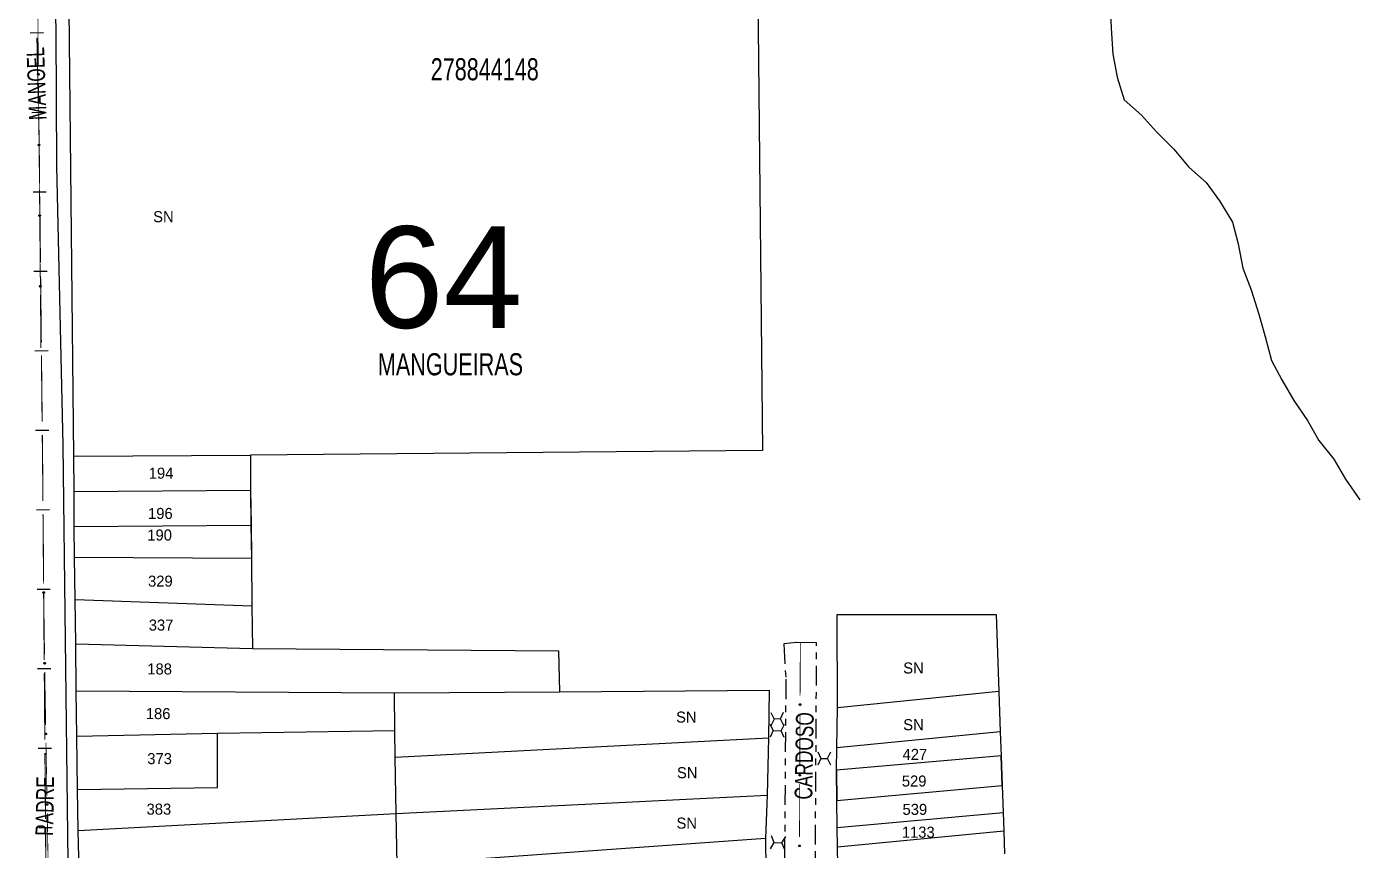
# Model space of a CAD drawing. Extents: x 203665 to 205970, y 4870865 to 4873745.
# Drawn here: x 203667.9 to 203969.7, y 4871845.8 to 4872032.4 of the extents above; entities that cross this region are included whole.
import ezdxf
from ezdxf.enums import TextEntityAlignment as Align

# ---------------------------------------------------------------- set-up
doc = ezdxf.new("R2010")
doc.units = 0
doc.header["$LTSCALE"] = 1.5
doc.header["$MEASUREMENT"] = 0
doc.linetypes.add('TRACO_13', pattern=[8, 5, -1, 1, -1])
doc.linetypes.add('TRACO_25', pattern=[8, 3, -1, 1, -1, 1, -1])
for name, color, linetype in [('CD_MALHA_LOTES', 7, 'CONTINUOUS'), ('CD_TXT_QUADRA', 7, 'CONTINUOUS'), ('HD-CURSO-INTER', 170, 'CONTINUOUS'), ('HD-CURSO-PERENE', 170, 'CONTINUOUS'), ('LM-LIM-SETORES-BAIRROS', 250, 'CONTINUOUS'), ('LM-TXT-LSB', 7, 'CONTINUOUS'), ('RU-QUADRA', 210, 'CONTINUOUS'), ('SV-EIXO-RUA-N-PAV', 6, 'CONTINUOUS'), ('SV-EIXO-RUA-PAV', 20, 'CONTINUOUS'), ('SV-ESTIVAS', 7, 'CONTINUOUS'), ('SV-RUA-NAO-PAV', 7, 'CONTINUOUS'), ('SV-RUA-PAVIM', 7, 'CONTINUOUS'), ('SV-TXT-RUA-N-PAV', 7, 'CONTINUOUS'), ('SV-TXT-RUA-PAV', 7, 'CONTINUOUS'), ('Th_NmrPort', 1, 'CONTINUOUS')]:
    doc.layers.add(name, color=color, linetype=linetype)
doc.styles.add('ARIAL', font='ARIAL.SHX')
doc.styles.add('SWIS', font='swissko.ttf')

# ---------------------------------------------------------------- blocks, each defined once
blk = doc.blocks.new('COD045', base_point=(203838.877158, 4871814.648295))
at = {"layer": 'SV-ESTIVAS'}
blk.add_lwpolyline([(203839.625696, 4871813.151219), (203838.877158, 4871814.648295), (203839.625696, 4871816.151219)], dxfattribs=at)

msp = doc.modelspace()

# ---------------------------------------------------------------- linework, layer by layer
at = {"layer": 'CD_MALHA_LOTES', "linetype": 'Continuous', "flags": 128}
for points in [[(203833.503246, 4872039.483018), (203834.588483, 4871936.359708)], [(203678.593517, 4871935.05931), (203677.555253, 4872036.267857)], [(203678.593517, 4871935.05931), (203718.592827, 4871935.29421)], [(203678.660204, 4871927.059588), (203678.593517, 4871935.05931)], [(203834.588483, 4871936.359708), (203718.592827, 4871935.29421)], [(203718.592827, 4871935.29421), (203718.639229, 4871927.393024)], [(203678.660204, 4871927.059588), (203718.639229, 4871927.393024)], [(203678.686714, 4871919.189451), (203678.660204, 4871927.059588)], [(203718.639229, 4871927.393024), (203718.686025, 4871919.424351)], [(203678.686714, 4871919.189451), (203718.686025, 4871919.424351)], [(203678.777945, 4871912.178302), (203678.686714, 4871919.189451)], [(203718.686025, 4871919.424351), (203718.82516, 4871912.019701)], [(203678.901922, 4871902.650524), (203678.777945, 4871912.178302)], [(203678.777945, 4871912.178302), (203718.82516, 4871912.019701)], [(203718.82516, 4871912.019701), (203718.942048, 4871901.20914)], [(203679.033263, 4871892.556806), (203678.901922, 4871902.650524)], [(203678.901922, 4871902.650524), (203718.942048, 4871901.20914)], [(203718.942048, 4871901.20914), (203719.046861, 4871891.515406)], [(203851.54458, 4871878.105885), (203851.47807, 4871899.216216)], [(203851.47807, 4871899.216216), (203887.476056, 4871899.216216)], [(203887.476056, 4871899.216216), (203888.095935, 4871881.784058)], [(203679.171322, 4871881.946786), (203679.033263, 4871892.556806)], [(203679.033263, 4871892.556806), (203719.046861, 4871891.515406)], [(203719.046861, 4871891.515406), (203788.388514, 4871890.999423)], [(203788.388514, 4871890.999423), (203788.612606, 4871881.737344)], [(203679.305192, 4871871.658691), (203679.171322, 4871881.946786)], [(203679.171322, 4871881.946786), (203751.268525, 4871881.473039)], [(203751.268525, 4871881.473039), (203788.612606, 4871881.737344)], [(203751.3168, 4871872.964477), (203751.268525, 4871881.473039)], [(203788.612606, 4871881.737344), (203836.050691, 4871882.073186)], [(203836.050691, 4871882.073186), (203835.921757, 4871871.33242)], [(203888.095935, 4871881.784058), (203851.54458, 4871878.105885)], [(203888.095935, 4871881.784058), (203888.420574, 4871872.65259)], [(203851.369729, 4871869.042911), (203851.54458, 4871878.105885)], [(203679.305192, 4871871.658691), (203711.135065, 4871872.376921)], [(203679.462648, 4871859.558033), (203679.305192, 4871871.658691)], [(203711.135065, 4871872.376921), (203751.3168, 4871872.964477)], [(203711.15054, 4871860.074475), (203711.135065, 4871872.376921)], [(203751.355586, 4871866.887616), (203751.3168, 4871872.964477)], [(203751.355586, 4871866.887616), (203835.921757, 4871871.33242)], [(203835.921757, 4871871.33242), (203835.634151, 4871858.302603)], [(203888.420574, 4871872.65259), (203851.369729, 4871869.042911)], [(203888.420574, 4871872.65259), (203888.61501, 4871867.183482)], [(203851.35153, 4871864.001542), (203851.369729, 4871869.042911)], [(203751.632887, 4871854.168415), (203751.355586, 4871866.887616)], [(203888.61501, 4871867.183482), (203851.35153, 4871864.001542)], [(203888.853592, 4871860.47262), (203888.61501, 4871867.183482)], [(203851.35153, 4871864.001542), (203851.434962, 4871857.095995)], [(203679.462648, 4871859.558033), (203711.15054, 4871860.074475)], [(203679.583447, 4871850.274497), (203679.462648, 4871859.558033)], [(203751.632887, 4871854.168415), (203835.634151, 4871858.302603)], [(203835.634151, 4871858.302603), (203835.268409, 4871848.58275)], [(203851.434962, 4871857.095995), (203888.853592, 4871860.47262)], [(203888.853592, 4871860.47262), (203889.070328, 4871854.376254)], [(203851.508642, 4871850.997652), (203851.434962, 4871857.095995)], [(203679.583447, 4871850.274497), (203751.632887, 4871854.168415)], [(203751.82785, 4871842.574951), (203751.632887, 4871854.168415)], [(203851.508642, 4871850.997652), (203889.070328, 4871854.376254)], [(203889.070328, 4871854.376254), (203889.216243, 4871850.271965)], [(203679.874616, 4871838.223628), (203679.583447, 4871850.274497)], [(203851.561803, 4871846.597611), (203851.508642, 4871850.997652)], [(203851.561803, 4871846.597611), (203889.216243, 4871850.271965)], [(203889.216243, 4871850.271965), (203889.403369, 4871845.00845)], [(203751.82785, 4871842.574951), (203835.268409, 4871848.58275)], [(203835.268409, 4871848.58275), (203835.324734, 4871841.480297)], [(203851.612943, 4871842.364774), (203851.561803, 4871846.597611)]]:
    msp.add_lwpolyline(points, dxfattribs=at)
at = {"layer": 'HD-CURSO-INTER', "linetype": 'TRACO_13'}
msp.add_polyline3d([(203913.319081, 4872037.373187, 2.939699), (203913.541121, 4872032.022527, 2.939699), (203913.873375, 4872026.101791, 2.939699), (203914.895333, 4872020.881092, 2.939699)], dxfattribs=at)
at = {"layer": 'HD-CURSO-PERENE', "linetype": 'Continuous'}
msp.add_polyline3d([(203914.895333, 4872020.881092, 2.514704), (203916.482579, 4872015.75091, 2.514704), (203920.38268, 4872012.280573, 2.514704), (203923.792838, 4872008.550227, 2.514704), (203927.682986, 4872004.619857, 2.514704), (203931.153171, 4872000.569487, 2.514704), (203935.063277, 4871997.059146, 2.514704), (203938.093498, 4871992.918781, 2.514704), (203940.973795, 4871988.10837, 2.514704), (203942.324198, 4871983.167986, 2.514704), (203943.364675, 4871977.677569, 2.514704), (203945.255047, 4871972.71717, 2.514704), (203946.985479, 4871967.25674, 2.514704), (203948.465919, 4871961.856319, 2.514704), (203949.826337, 4871956.765924, 2.514704), (203952.186627, 4871952.345553, 2.514704), (203954.896921, 4871947.675157, 2.514704), (203958.017172, 4871943.174763, 2.514704), (203960.57746, 4871938.654381, 2.514704), (203963.927672, 4871934.404, 2.514704), (203966.605868, 4871929.89562, 2.514704), (203969.818219, 4871925.173204, 2.514704)], dxfattribs=at)
at = {"layer": 'LM-LIM-SETORES-BAIRROS'}
for points in [[(203671.736065, 4872030.918696), (203668.736775, 4872030.853419)], [(203672.127729, 4872012.922958), (203669.128439, 4872012.857681)], [(203672.379646, 4871994.908515), (203669.379821, 4871994.876086)], [(203672.574217, 4871976.909566), (203669.574392, 4871976.877138)], [(203672.768788, 4871958.910618), (203669.768963, 4871958.878189)], [(203672.963359, 4871940.91167), (203669.963534, 4871940.879241)], [(203673.133365, 4871922.908355), (203670.133462, 4871922.884195)], [(203673.278327, 4871904.908939), (203670.278424, 4871904.884779)], [(203673.423288, 4871886.909523), (203670.423386, 4871886.885362)], [(203673.56825, 4871868.910106), (203670.568347, 4871868.885946)], [(203673.713212, 4871850.91069), (203670.713309, 4871850.88653)]]:
    msp.add_lwpolyline(points, dxfattribs=at)
at = {"layer": 'LM-LIM-SETORES-BAIRROS', "const_width": 0.25}
for points in [[(203670.584566, 4872014.889846), (203670.258179, 4872029.886294)], [(203670.741511, 4872007.678685), (203670.649843, 4872011.890556)], [(203670.75002, 4872006.891599), (203670.741511, 4872007.678685)], [(203670.858115, 4871996.892184), (203670.75002, 4872006.891599)], [(203671.052686, 4871978.893235), (203670.890543, 4871993.892359)], [(203671.247257, 4871960.894287), (203671.085114, 4871975.893411)], [(203671.441828, 4871942.895339), (203671.279685, 4871957.894462)], [(203671.561518, 4871931.823296), (203671.474256, 4871939.895514)], [(203671.568986, 4871930.896016), (203671.561518, 4871931.823296)], [(203671.617307, 4871924.89621), (203671.568986, 4871930.896016)], [(203671.762268, 4871906.896794), (203671.641467, 4871921.896307)], [(203671.90723, 4871888.897378), (203671.786429, 4871903.896891)], [(203672.052192, 4871870.897961), (203671.93139, 4871885.897475)], [(203672.197153, 4871852.898545), (203672.076352, 4871867.898059)], [(203672.342115, 4871834.899129), (203672.221314, 4871849.898642)]]:
    msp.add_lwpolyline(points, dxfattribs=at)
at = {"layer": 'RU-QUADRA', "linetype": 'Continuous'}
for points in [[(203833.503246, 4872039.483018), (203834.588483, 4871936.359708), (203718.592827, 4871935.29421), (203718.657866, 4871927.49206), (203718.743083, 4871919.610708), (203718.82516, 4871912.019701), (203718.942048, 4871901.20914), (203719.046861, 4871891.515406), (203788.388514, 4871890.999423), (203788.625117, 4871881.737418), (203836.050691, 4871882.073186), (203835.921757, 4871871.33242), (203835.634151, 4871858.302603), (203835.268409, 4871848.58275), (203835.324734, 4871841.480297)], [(203679.874616, 4871838.223628), (203679.583447, 4871850.274497), (203679.462648, 4871859.558033), (203679.305192, 4871871.658691), (203679.171322, 4871881.946786), (203679.033263, 4871892.556806), (203678.901922, 4871902.650524), (203678.777945, 4871912.178302), (203678.686714, 4871919.189451), (203678.660204, 4871927.059588), (203678.593517, 4871935.05931), (203677.555253, 4872036.267857)]]:
    msp.add_lwpolyline(points, dxfattribs=at)
at = {"layer": 'RU-QUADRA', "linetype": 'Continuous', "flags": 128}
msp.add_lwpolyline([(203851.612943, 4871842.364774), (203851.561803, 4871846.597611), (203851.508642, 4871850.997652), (203851.434962, 4871857.095995), (203851.35153, 4871864.001542), (203851.369729, 4871869.042911), (203851.54458, 4871878.105885), (203851.47807, 4871899.216216), (203887.476056, 4871899.216216), (203888.095935, 4871881.784058), (203888.420574, 4871872.65259), (203888.61501, 4871867.183482), (203888.853592, 4871860.47262), (203889.070328, 4871854.376254), (203889.216243, 4871850.271965), (203889.403369, 4871845.00845)], dxfattribs=at)
at = {"layer": 'SV-EIXO-RUA-N-PAV', "const_width": 0.18}
for points in [[(203843.132521, 4871892.825537), (203843.082101, 4871880.825643)], [(203843.065294, 4871876.825678), (203843.014875, 4871864.825784)], [(203842.998068, 4871860.825819), (203842.947648, 4871848.825925)]]:
    msp.add_lwpolyline(points, dxfattribs=at)
at = {"layer": 'SV-EIXO-RUA-N-PAV'}
for points in [[(203843.184381, 4871878.968877), (203843.219307, 4871878.93464), (203843.242324, 4871878.898073), (203843.252743, 4871878.862049), (203843.253649, 4871878.827815), (203843.250631, 4871878.792687), (203843.239775, 4871878.757943), (203843.219184, 4871878.722049), (203843.185086, 4871878.686772), (203843.146076, 4871878.665656), (203843.111305, 4871878.653552), (203843.075662, 4871878.650551), (203843.041587, 4871878.654054), (203843.005869, 4871878.666525), (203842.969698, 4871878.687747), (203842.935055, 4871878.722893), (203842.912736, 4871878.758897), (203842.903574, 4871878.794006), (203842.900784, 4871878.829858), (203842.904295, 4871878.865683), (203842.915148, 4871878.899728), (203842.936581, 4871878.936108), (203842.971723, 4871878.969841), (203843.007379, 4871878.992511), (203843.042349, 4871879.002164), (203843.077708, 4871879.004116), (203843.112977, 4871879.001518), (203843.148358, 4871878.992059), (203843.184381, 4871878.968877)], [(203843.117155, 4871862.969019), (203843.152081, 4871862.934781), (203843.175098, 4871862.898214), (203843.185516, 4871862.86219), (203843.186422, 4871862.827956), (203843.183405, 4871862.792829), (203843.172549, 4871862.758084), (203843.151958, 4871862.72219), (203843.117859, 4871862.686913), (203843.07885, 4871862.665797), (203843.044079, 4871862.653693), (203843.008436, 4871862.650693), (203842.974361, 4871862.654196), (203842.938643, 4871862.666666), (203842.902471, 4871862.687888), (203842.867829, 4871862.723034), (203842.84551, 4871862.759038), (203842.836347, 4871862.794147), (203842.833558, 4871862.829999), (203842.837068, 4871862.865824), (203842.847922, 4871862.899869), (203842.869355, 4871862.936249), (203842.904497, 4871862.969982), (203842.940152, 4871862.992652), (203842.975123, 4871863.002306), (203843.010482, 4871863.004257), (203843.045751, 4871863.001659), (203843.081132, 4871862.9922), (203843.117155, 4871862.969019)], [(203843.049928, 4871846.96916), (203843.084855, 4871846.934923), (203843.107871, 4871846.898356), (203843.11829, 4871846.862332), (203843.119196, 4871846.828097), (203843.116179, 4871846.79297), (203843.105322, 4871846.758225), (203843.084731, 4871846.722331), (203843.050633, 4871846.687054), (203843.011624, 4871846.665938), (203842.976853, 4871846.653834), (203842.94121, 4871846.650834), (203842.907134, 4871846.654337), (203842.871416, 4871846.666807), (203842.835245, 4871846.688029), (203842.800603, 4871846.723175), (203842.778284, 4871846.759179), (203842.769121, 4871846.794288), (203842.766332, 4871846.83014), (203842.769842, 4871846.865966), (203842.780695, 4871846.90001), (203842.802128, 4871846.936391), (203842.83727, 4871846.970123), (203842.872926, 4871846.992794), (203842.907897, 4871847.002447), (203842.943255, 4871847.004398), (203842.978525, 4871847.0018), (203843.013905, 4871846.992341), (203843.049928, 4871846.96916)]]:
    msp.add_lwpolyline(points, close=True, dxfattribs=at)
for points in [[(203842.904295, 4871878.865683), (203842.912736, 4871878.758897)], [(203842.910339, 4871878.878363), (203842.923433, 4871878.747313)], [(203842.915148, 4871878.899728), (203842.935055, 4871878.722893)], [(203842.928221, 4871878.912401), (203842.951945, 4871878.71308)], [(203842.936581, 4871878.936108), (203842.969698, 4871878.687747)], [(203842.955666, 4871878.949128), (203842.987284, 4871878.680182)], [(203842.971723, 4871878.969841), (203843.005869, 4871878.666525)], [(203842.98854, 4871878.97901), (203843.022699, 4871878.665024)], [(203843.007379, 4871878.992511), (203843.041587, 4871878.654054)], [(203843.02408, 4871878.993871), (203843.058136, 4871878.655323)], [(203843.042349, 4871879.002164), (203843.075662, 4871878.650551)], [(203843.059586, 4871879.000544), (203843.090878, 4871878.653821)], [(203843.077708, 4871879.004116), (203843.111305, 4871878.653552)], [(203843.096422, 4871878.999025), (203843.130495, 4871878.664571)], [(203843.112977, 4871879.001518), (203843.146076, 4871878.665656)], [(203843.130506, 4871878.992059), (203843.166041, 4871878.680796)], [(203843.148358, 4871878.992059), (203843.185086, 4871878.686772)], [(203843.164568, 4871878.979635), (203843.200268, 4871878.707943)], [(203843.184381, 4871878.968877), (203843.219184, 4871878.722049)], [(203843.202648, 4871878.949455), (203843.229089, 4871878.747393)], [(203843.219307, 4871878.93464), (203843.239775, 4871878.757943)], [(203843.232518, 4871878.913852), (203843.244254, 4871878.784172)], [(203843.242324, 4871878.898073), (203843.250631, 4871878.792687)], [(203842.837068, 4871862.865824), (203842.84551, 4871862.759038)], [(203842.843112, 4871862.878504), (203842.856207, 4871862.747454)], [(203842.847922, 4871862.899869), (203842.867829, 4871862.723034)], [(203842.860994, 4871862.912542), (203842.884718, 4871862.713221)], [(203842.869355, 4871862.936249), (203842.902471, 4871862.687888)], [(203842.888439, 4871862.94927), (203842.920058, 4871862.680323)], [(203842.904497, 4871862.969982), (203842.938643, 4871862.666666)], [(203842.921314, 4871862.979151), (203842.955472, 4871862.665165)], [(203842.940152, 4871862.992652), (203842.974361, 4871862.654196)], [(203842.956854, 4871862.994012), (203842.990909, 4871862.655464)], [(203842.975123, 4871863.002306), (203843.008436, 4871862.650693)], [(203842.99236, 4871863.000685), (203843.023652, 4871862.653962)], [(203843.010482, 4871863.004257), (203843.044079, 4871862.653693)], [(203843.029196, 4871862.999166), (203843.063269, 4871862.664712)], [(203843.045751, 4871863.001659), (203843.07885, 4871862.665797)], [(203843.06328, 4871862.9922), (203843.098815, 4871862.680937)], [(203843.081132, 4871862.9922), (203843.117859, 4871862.686913)], [(203843.097341, 4871862.979776), (203843.133042, 4871862.708084)], [(203843.117155, 4871862.969019), (203843.151958, 4871862.72219)], [(203843.135421, 4871862.949596), (203843.161863, 4871862.747534)], [(203843.152081, 4871862.934781), (203843.172549, 4871862.758084)], [(203843.165292, 4871862.913993), (203843.177028, 4871862.784313)], [(203843.175098, 4871862.898214), (203843.183405, 4871862.792829)], [(203842.769842, 4871846.865966), (203842.778284, 4871846.759179)], [(203842.775886, 4871846.878645), (203842.788981, 4871846.747595)], [(203842.780695, 4871846.90001), (203842.800603, 4871846.723175)], [(203842.793768, 4871846.912684), (203842.817492, 4871846.713362)], [(203842.802128, 4871846.936391), (203842.835245, 4871846.688029)], [(203842.821213, 4871846.949411), (203842.852832, 4871846.680465)], [(203842.83727, 4871846.970123), (203842.871416, 4871846.666807)], [(203842.854087, 4871846.979292), (203842.888246, 4871846.665306)], [(203842.872926, 4871846.992794), (203842.907134, 4871846.654337)], [(203842.889628, 4871846.994153), (203842.923683, 4871846.655605)], [(203842.907897, 4871847.002447), (203842.94121, 4871846.650834)], [(203842.925134, 4871847.000826), (203842.956426, 4871846.654103)], [(203842.943255, 4871847.004398), (203842.976853, 4871846.653834)], [(203842.96197, 4871846.999307), (203842.996042, 4871846.664853)], [(203842.978525, 4871847.0018), (203843.011624, 4871846.665938)], [(203842.996054, 4871846.992341), (203843.031588, 4871846.681078)], [(203843.013905, 4871846.992341), (203843.050633, 4871846.687054)], [(203843.030115, 4871846.979917), (203843.065816, 4871846.708225)], [(203843.049928, 4871846.96916), (203843.084731, 4871846.722331)], [(203843.068195, 4871846.949738), (203843.094637, 4871846.747675)], [(203843.084855, 4871846.934923), (203843.105322, 4871846.758225)], [(203843.098065, 4871846.914134), (203843.109801, 4871846.784454)], [(203843.107871, 4871846.898356), (203843.116179, 4871846.79297)]]:
    msp.add_lwpolyline(points, dxfattribs=at)
at = {"layer": 'SV-EIXO-RUA-PAV', "const_width": 0.18}
for points in [[(203670.570399, 4872023.559875), (203670.462052, 4872035.559385)], [(203670.714863, 4872007.560527), (203670.606515, 4872019.560038)], [(203670.859327, 4871991.561179), (203670.750979, 4872003.56069)], [(203671.00379, 4871975.561831), (203670.895442, 4871987.561342)], [(203671.14476, 4871959.562452), (203671.039501, 4871971.561991)], [(203671.773154, 4871906.18781), (203671.760643, 4871907.098566)], [(203671.992913, 4871890.189319), (203671.828094, 4871902.188187)], [(203672.09042, 4871883.090815), (203672.047853, 4871886.189697)], [(203672.106112, 4871882.190126), (203672.09042, 4871883.090815)], [(203672.245463, 4871874.191339), (203672.106112, 4871882.190126)], [(203672.524167, 4871858.193767), (203672.315139, 4871870.191946)], [(203672.80287, 4871842.196194), (203672.593842, 4871854.194374)]]:
    msp.add_lwpolyline(points, dxfattribs=at)
at = {"layer": 'SV-EIXO-RUA-PAV'}
for points in [[(203670.479679, 4872021.415288), (203670.444302, 4872021.44906), (203670.420804, 4872021.485319), (203670.409909, 4872021.521202), (203670.40855, 4872021.555421), (203670.411103, 4872021.590586), (203670.421498, 4872021.625471), (203670.441613, 4872021.661634), (203670.475242, 4872021.697359), (203670.513968, 4872021.71899), (203670.548576, 4872021.731553), (203670.584176, 4872021.735024), (203670.618295, 4872021.731972), (203670.654175, 4872021.719975), (203670.690623, 4872021.699234), (203670.725728, 4872021.664549), (203670.748521, 4872021.628844), (203670.758148, 4872021.593859), (203670.761411, 4872021.558047), (203670.758375, 4872021.522178), (203670.747973, 4872021.487993), (203670.727023, 4872021.451332), (203670.69233, 4872021.417138), (203670.656978, 4872021.393998), (203670.622138, 4872021.383883), (203670.586808, 4872021.381463), (203670.551508, 4872021.383595), (203670.516005, 4872021.392585), (203670.479679, 4872021.415288)], [(203670.624142, 4872005.41594), (203670.588766, 4872005.449712), (203670.565267, 4872005.485971), (203670.554373, 4872005.521854), (203670.553014, 4872005.556073), (203670.555567, 4872005.591238), (203670.565962, 4872005.626123), (203670.586076, 4872005.662286), (203670.619705, 4872005.698011), (203670.658431, 4872005.719642), (203670.693039, 4872005.732205), (203670.72864, 4872005.735676), (203670.762758, 4872005.732624), (203670.798638, 4872005.720628), (203670.835087, 4872005.699886), (203670.870192, 4872005.665201), (203670.892985, 4872005.629496), (203670.902611, 4872005.594511), (203670.905875, 4872005.558699), (203670.902838, 4872005.52283), (203670.892437, 4872005.488645), (203670.871487, 4872005.451984), (203670.836794, 4872005.41779), (203670.801442, 4872005.39465), (203670.766601, 4872005.384535), (203670.731272, 4872005.382116), (203670.695971, 4872005.384247), (203670.660469, 4872005.393237), (203670.624142, 4872005.41594)], [(203670.768606, 4871989.416592), (203670.733229, 4871989.450364), (203670.709731, 4871989.486623), (203670.698837, 4871989.522506), (203670.697478, 4871989.556725), (203670.70003, 4871989.59189), (203670.710426, 4871989.626775), (203670.73054, 4871989.662938), (203670.764169, 4871989.698663), (203670.802895, 4871989.720294), (203670.837503, 4871989.732857), (203670.873103, 4871989.736328), (203670.907222, 4871989.733276), (203670.943102, 4871989.72128), (203670.979551, 4871989.700538), (203671.014655, 4871989.665854), (203671.037449, 4871989.630148), (203671.047075, 4871989.595164), (203671.050338, 4871989.559352), (203671.047302, 4871989.523483), (203671.0369, 4871989.489297), (203671.01595, 4871989.452637), (203670.981258, 4871989.418442), (203670.945905, 4871989.395302), (203670.911065, 4871989.385187), (203670.875736, 4871989.382768), (203670.840435, 4871989.384899), (203670.804932, 4871989.393889), (203670.768606, 4871989.416592)], [(203670.913069, 4871973.417244), (203670.877693, 4871973.451016), (203670.854195, 4871973.487275), (203670.8433, 4871973.523159), (203670.841941, 4871973.557378), (203670.844494, 4871973.592542), (203670.854889, 4871973.627427), (203670.875004, 4871973.66359), (203670.908632, 4871973.699316), (203670.947359, 4871973.720946), (203670.981967, 4871973.733509), (203671.017567, 4871973.736981), (203671.051686, 4871973.733929), (203671.087566, 4871973.721932), (203671.124014, 4871973.70119), (203671.159119, 4871973.666506), (203671.181912, 4871973.6308), (203671.191538, 4871973.595816), (203671.194802, 4871973.560004), (203671.191766, 4871973.524135), (203671.181364, 4871973.48995), (203671.160414, 4871973.453289), (203671.125721, 4871973.419094), (203671.090369, 4871973.395954), (203671.055529, 4871973.385839), (203671.020199, 4871973.38342), (203670.984898, 4871973.385551), (203670.949396, 4871973.394541), (203670.913069, 4871973.417244)], [(203671.692527, 4871904.04282), (203671.656992, 4871904.076425), (203671.633323, 4871904.112573), (203671.62226, 4871904.148405), (203671.62074, 4871904.182617), (203671.623127, 4871904.217793), (203671.633358, 4871904.252727), (203671.653302, 4871904.288984), (203671.686762, 4871904.324867), (203671.725387, 4871904.34668), (203671.759935, 4871904.359405), (203671.795518, 4871904.363044), (203671.829651, 4871904.360153), (203671.865587, 4871904.348325), (203671.902133, 4871904.327755), (203671.937401, 4871904.293237), (203671.960362, 4871904.257639), (203671.970152, 4871904.2227), (203671.973584, 4871904.186904), (203671.970717, 4871904.151021), (203671.960476, 4871904.116787), (203671.939699, 4871904.080028), (203671.905168, 4871904.045671), (203671.869925, 4871904.022364), (203671.835133, 4871904.012085), (203671.799815, 4871904.0095), (203671.764504, 4871904.011465), (203671.72896, 4871904.020288), (203671.692527, 4871904.04282)], [(203671.912286, 4871888.044329), (203671.876752, 4871888.077934), (203671.853083, 4871888.114082), (203671.84202, 4871888.149914), (203671.8405, 4871888.184126), (203671.842887, 4871888.219302), (203671.853118, 4871888.254236), (203671.873062, 4871888.290493), (203671.906522, 4871888.326376), (203671.945146, 4871888.348189), (203671.979694, 4871888.360915), (203672.015278, 4871888.364554), (203672.049411, 4871888.361662), (203672.085347, 4871888.349835), (203672.121893, 4871888.329265), (203672.15716, 4871888.294746), (203672.180121, 4871888.259148), (203672.189912, 4871888.224209), (203672.193344, 4871888.188413), (203672.190477, 4871888.15253), (203672.180236, 4871888.118296), (203672.159459, 4871888.081537), (203672.124927, 4871888.04718), (203672.089684, 4871888.023874), (203672.054892, 4871888.013595), (203672.019574, 4871888.011009), (203671.984264, 4871888.012975), (203671.948719, 4871888.021797), (203671.912286, 4871888.044329)], [(203672.17274, 4871872.046067), (203672.137082, 4871872.07954), (203672.11328, 4871872.115601), (203672.102085, 4871872.151392), (203672.100439, 4871872.185598), (203672.102696, 4871872.220783), (203672.112798, 4871872.255754), (203672.132609, 4871872.292085), (203672.165937, 4871872.328091), (203672.20448, 4871872.350046), (203672.238981, 4871872.362898), (203672.274551, 4871872.366669), (203672.308694, 4871872.363903), (203672.344674, 4871872.352208), (203672.381295, 4871872.331773), (203672.416689, 4871872.297384), (203672.439782, 4871872.261871), (203672.449701, 4871872.226968), (203672.453265, 4871872.191185), (203672.45053, 4871872.155292), (203672.440415, 4871872.121021), (203672.419774, 4871872.084185), (203672.385369, 4871872.049701), (203672.350212, 4871872.026265), (203672.315458, 4871872.015858), (203672.28015, 4871872.013143), (203672.244833, 4871872.014978), (203672.209256, 4871872.023669), (203672.17274, 4871872.046067)], [(203672.451443, 4871856.048494), (203672.415785, 4871856.081968), (203672.391983, 4871856.118029), (203672.380788, 4871856.153819), (203672.379142, 4871856.188026), (203672.381399, 4871856.22321), (203672.391502, 4871856.258182), (203672.411312, 4871856.294512), (203672.44464, 4871856.330518), (203672.483183, 4871856.352473), (203672.517685, 4871856.365326), (203672.553254, 4871856.369096), (203672.587398, 4871856.36633), (203672.623377, 4871856.354635), (203672.659998, 4871856.3342), (203672.695393, 4871856.299812), (203672.718485, 4871856.264298), (203672.728404, 4871856.229396), (203672.731968, 4871856.193613), (203672.729233, 4871856.157719), (203672.719118, 4871856.123448), (203672.698477, 4871856.086613), (203672.664072, 4871856.052128), (203672.628915, 4871856.028692), (203672.594161, 4871856.018285), (203672.558853, 4871856.01557), (203672.523536, 4871856.017405), (203672.487959, 4871856.026097), (203672.451443, 4871856.048494)]]:
    msp.add_lwpolyline(points, close=True, dxfattribs=at)
for points in [[(203670.420804, 4872021.485319), (203670.411103, 4872021.590586)], [(203670.430818, 4872021.469671), (203670.417367, 4872021.599185)], [(203670.444302, 4872021.44906), (203670.421498, 4872021.625471)], [(203670.461156, 4872021.434466), (203670.432044, 4872021.636161)], [(203670.479679, 4872021.415288), (203670.441613, 4872021.661634)], [(203670.499632, 4872021.404793), (203670.46034, 4872021.675989)], [(203670.516005, 4872021.392585), (203670.475242, 4872021.697359)], [(203670.533855, 4872021.392821), (203670.494205, 4872021.703587)], [(203670.551508, 4872021.383595), (203670.513968, 4872021.71899)], [(203670.568028, 4872021.386307), (203670.529534, 4872021.720281)], [(203670.586808, 4872021.381463), (203670.548576, 4872021.731553)], [(203670.604881, 4872021.385275), (203670.569005, 4872021.731554)], [(203670.622138, 4872021.383883), (203670.584176, 4872021.735024)], [(203670.640296, 4872021.392417), (203670.601764, 4872021.730485)], [(203670.656978, 4872021.393998), (203670.618295, 4872021.731972)], [(203670.675636, 4872021.407747), (203670.637326, 4872021.721254)], [(203670.69233, 4872021.417138), (203670.654175, 4872021.719975)], [(203670.708112, 4872021.438061), (203670.672938, 4872021.706565)], [(203670.727023, 4872021.451332), (203670.690623, 4872021.699234)], [(203670.735069, 4872021.475148), (203670.70871, 4872021.674138)], [(203670.747973, 4872021.487993), (203670.725728, 4872021.664549)], [(203670.752499, 4872021.50942), (203670.737672, 4872021.640285)], [(203670.758375, 4872021.522178), (203670.748521, 4872021.628844)], [(203670.565267, 4872005.485971), (203670.555567, 4872005.591238)], [(203670.575281, 4872005.470324), (203670.561831, 4872005.599837)], [(203670.588766, 4872005.449712), (203670.565962, 4872005.626123)], [(203670.60562, 4872005.435119), (203670.576507, 4872005.636813)], [(203670.624142, 4872005.41594), (203670.586076, 4872005.662286)], [(203670.644096, 4872005.405445), (203670.604804, 4872005.676641)], [(203670.660469, 4872005.393237), (203670.619705, 4872005.698011)], [(203670.678319, 4872005.393473), (203670.638669, 4872005.704239)], [(203670.695971, 4872005.384247), (203670.658431, 4872005.719642)], [(203670.712492, 4872005.386959), (203670.673997, 4872005.720933)], [(203670.731272, 4872005.382116), (203670.693039, 4872005.732205)], [(203670.749345, 4872005.385927), (203670.713468, 4872005.732206)], [(203670.766601, 4872005.384535), (203670.72864, 4872005.735676)], [(203670.784759, 4872005.39307), (203670.746228, 4872005.731137)], [(203670.801442, 4872005.39465), (203670.762758, 4872005.732624)], [(203670.8201, 4872005.408399), (203670.78179, 4872005.721906)], [(203670.836794, 4872005.41779), (203670.798638, 4872005.720628)], [(203670.852576, 4872005.438713), (203670.817402, 4872005.707217)], [(203670.871487, 4872005.451984), (203670.835087, 4872005.699886)], [(203670.879533, 4872005.4758), (203670.853174, 4872005.67479)], [(203670.892437, 4872005.488645), (203670.870192, 4872005.665201)], [(203670.896963, 4872005.510072), (203670.882135, 4872005.640937)], [(203670.902838, 4872005.52283), (203670.892985, 4872005.629496)], [(203670.709731, 4871989.486623), (203670.70003, 4871989.59189)], [(203670.719745, 4871989.470976), (203670.706294, 4871989.600489)], [(203670.733229, 4871989.450364), (203670.710426, 4871989.626775)], [(203670.750084, 4871989.435771), (203670.720971, 4871989.637465)], [(203670.768606, 4871989.416592), (203670.73054, 4871989.662938)], [(203670.78856, 4871989.406097), (203670.749267, 4871989.677294)], [(203670.804932, 4871989.393889), (203670.764169, 4871989.698663)], [(203670.822782, 4871989.394125), (203670.783133, 4871989.704891)], [(203670.840435, 4871989.384899), (203670.802895, 4871989.720294)], [(203670.856955, 4871989.387611), (203670.818461, 4871989.721585)], [(203670.875736, 4871989.382768), (203670.837503, 4871989.732857)], [(203670.893808, 4871989.386579), (203670.857932, 4871989.732858)], [(203670.911065, 4871989.385187), (203670.873103, 4871989.736328)], [(203670.929223, 4871989.393722), (203670.890691, 4871989.731789)], [(203670.945905, 4871989.395302), (203670.907222, 4871989.733276)], [(203670.964564, 4871989.409051), (203670.926254, 4871989.722558)], [(203670.981258, 4871989.418442), (203670.943102, 4871989.72128)], [(203670.99704, 4871989.439365), (203670.961865, 4871989.707869)], [(203671.01595, 4871989.452637), (203670.979551, 4871989.700538)], [(203671.023996, 4871989.476452), (203670.997637, 4871989.675443)], [(203671.0369, 4871989.489297), (203671.014655, 4871989.665854)], [(203671.041426, 4871989.510724), (203671.026599, 4871989.64159)], [(203671.047302, 4871989.523483), (203671.037449, 4871989.630148)], [(203670.854195, 4871973.487275), (203670.844494, 4871973.592542)], [(203670.864209, 4871973.471628), (203670.850758, 4871973.601141)], [(203670.877693, 4871973.451016), (203670.854889, 4871973.627427)], [(203670.894547, 4871973.436423), (203670.865434, 4871973.638118)], [(203670.913069, 4871973.417244), (203670.875004, 4871973.66359)], [(203670.933023, 4871973.40675), (203670.893731, 4871973.677946)], [(203670.949396, 4871973.394541), (203670.908632, 4871973.699316)], [(203670.967246, 4871973.394777), (203670.927596, 4871973.705543)], [(203670.984898, 4871973.385551), (203670.947359, 4871973.720946)], [(203671.001419, 4871973.388263), (203670.962925, 4871973.722237)], [(203671.020199, 4871973.38342), (203670.981967, 4871973.733509)], [(203671.038272, 4871973.387231), (203671.002395, 4871973.73351)], [(203671.055529, 4871973.385839), (203671.017567, 4871973.736981)], [(203671.073687, 4871973.394374), (203671.035155, 4871973.732441)], [(203671.090369, 4871973.395954), (203671.051686, 4871973.733929)], [(203671.109027, 4871973.409703), (203671.070717, 4871973.72321)], [(203671.125721, 4871973.419094), (203671.087566, 4871973.721932)], [(203671.141503, 4871973.440017), (203671.106329, 4871973.708522)], [(203671.160414, 4871973.453289), (203671.124014, 4871973.70119)], [(203671.16846, 4871973.477104), (203671.142101, 4871973.676095)], [(203671.181364, 4871973.48995), (203671.159119, 4871973.666506)], [(203671.18589, 4871973.511376), (203671.171063, 4871973.642242)], [(203671.191766, 4871973.524135), (203671.181912, 4871973.6308)], [(203671.633323, 4871904.112573), (203671.623127, 4871904.217793)], [(203671.643411, 4871904.096973), (203671.629351, 4871904.226422)], [(203671.656992, 4871904.076425), (203671.633358, 4871904.252727)], [(203671.673915, 4871904.061911), (203671.643853, 4871904.263467)], [(203671.692527, 4871904.04282), (203671.653302, 4871904.288984)], [(203671.71253, 4871904.032419), (203671.671962, 4871904.303427)], [(203671.72896, 4871904.020288), (203671.686762, 4871904.324867)], [(203671.746809, 4871904.020608), (203671.705697, 4871904.331184)], [(203671.764504, 4871904.011465), (203671.725387, 4871904.34668)], [(203671.781012, 4871904.014255), (203671.740946, 4871904.348044)], [(203671.799815, 4871904.0095), (203671.759935, 4871904.359405)], [(203671.817869, 4871904.013396), (203671.780364, 4871904.359503)], [(203671.835133, 4871904.012085), (203671.795518, 4871904.363044)], [(203671.85325, 4871904.020706), (203671.813128, 4871904.358588)], [(203671.869925, 4871904.022364), (203671.829651, 4871904.360153)], [(203671.888518, 4871904.036201), (203671.848733, 4871904.349525)], [(203671.905168, 4871904.045671), (203671.865587, 4871904.348325)], [(203671.920851, 4871904.066668), (203671.884414, 4871904.335003)], [(203671.939699, 4871904.080028), (203671.902133, 4871904.327755)], [(203671.947633, 4871904.103881), (203671.920338, 4871904.302745)], [(203671.960476, 4871904.116787), (203671.937401, 4871904.293237)], [(203671.964902, 4871904.138235), (203671.949458, 4871904.269029)], [(203671.970717, 4871904.151021), (203671.960362, 4871904.257639)], [(203671.948719, 4871888.021797), (203671.906522, 4871888.326376)], [(203671.966568, 4871888.022117), (203671.925456, 4871888.332693)], [(203671.984264, 4871888.012975), (203671.945146, 4871888.348189)], [(203672.000772, 4871888.015764), (203671.960706, 4871888.349553)], [(203672.019574, 4871888.011009), (203671.979694, 4871888.360915)], [(203672.037629, 4871888.014906), (203672.000123, 4871888.361012)], [(203672.054892, 4871888.013595), (203672.015278, 4871888.364554)], [(203672.073009, 4871888.022215), (203672.032887, 4871888.360097)], [(203672.089684, 4871888.023874), (203672.049411, 4871888.361662)], [(203672.108278, 4871888.037711), (203672.068493, 4871888.351034)], [(203672.124927, 4871888.04718), (203672.085347, 4871888.349835)], [(203672.140611, 4871888.068177), (203672.104173, 4871888.336513)], [(203672.159459, 4871888.081537), (203672.121893, 4871888.329265)], [(203671.853083, 4871888.114082), (203671.842887, 4871888.219302)], [(203671.86317, 4871888.098482), (203671.84911, 4871888.227931)], [(203671.876752, 4871888.077934), (203671.853118, 4871888.254236)], [(203671.893674, 4871888.06342), (203671.863612, 4871888.264976)], [(203671.912286, 4871888.044329), (203671.873062, 4871888.290493)], [(203671.932289, 4871888.033928), (203671.891721, 4871888.304937)], [(203672.167392, 4871888.10539), (203672.140097, 4871888.304255)], [(203672.180236, 4871888.118296), (203672.15716, 4871888.294746)], [(203672.184661, 4871888.139744), (203672.169218, 4871888.270538)], [(203672.190477, 4871888.15253), (203672.180121, 4871888.259148)], [(203672.11328, 4871872.115601), (203672.102696, 4871872.220783)], [(203672.123425, 4871872.100039), (203672.108888, 4871872.229435)], [(203672.137082, 4871872.07954), (203672.112798, 4871872.255754)], [(203672.154058, 4871872.065089), (203672.123254, 4871872.266533)], [(203672.17274, 4871872.046067), (203672.132609, 4871872.292085)], [(203672.192781, 4871872.03574), (203672.151215, 4871872.306597)], [(203672.209256, 4871872.023669), (203672.165937, 4871872.328091)], [(203672.227103, 4871872.024055), (203672.184847, 4871872.334477)], [(203672.244833, 4871872.014978), (203672.20448, 4871872.350046)], [(203672.26133, 4871872.017828), (203672.220034, 4871872.351467)], [(203672.28015, 4871872.013143), (203672.238981, 4871872.362898)], [(203672.29819, 4871872.017105), (203672.259409, 4871872.363071)], [(203672.315458, 4871872.015858), (203672.274551, 4871872.366669)], [(203672.333544, 4871872.024545), (203672.292177, 4871872.362277)], [(203672.350212, 4871872.026265), (203672.308694, 4871872.363903)], [(203672.368754, 4871872.04017), (203672.327815, 4871872.353345)], [(203672.385369, 4871872.049701), (203672.344674, 4871872.352208)], [(203672.400975, 4871872.070756), (203672.363549, 4871872.338955)], [(203672.419774, 4871872.084185), (203672.381295, 4871872.331773)], [(203672.427619, 4871872.108068), (203672.399592, 4871872.30683)], [(203672.440415, 4871872.121021), (203672.416689, 4871872.297384)], [(203672.444761, 4871872.142484), (203672.428836, 4871872.273221)], [(203672.45053, 4871872.155292), (203672.439782, 4871872.261871)], [(203672.391983, 4871856.118029), (203672.381399, 4871856.22321)], [(203672.402128, 4871856.102466), (203672.387591, 4871856.231862)], [(203672.415785, 4871856.081968), (203672.391502, 4871856.258182)], [(203672.432761, 4871856.067517), (203672.401957, 4871856.26896)], [(203672.451443, 4871856.048494), (203672.411312, 4871856.294512)], [(203672.471485, 4871856.038167), (203672.429918, 4871856.309024)], [(203672.487959, 4871856.026097), (203672.44464, 4871856.330518)], [(203672.505806, 4871856.026483), (203672.463551, 4871856.336905)], [(203672.523536, 4871856.017405), (203672.483183, 4871856.352473)], [(203672.540033, 4871856.020255), (203672.498738, 4871856.353895)], [(203672.558853, 4871856.01557), (203672.517685, 4871856.365326)], [(203672.576893, 4871856.019533), (203672.538113, 4871856.365498)], [(203672.594161, 4871856.018285), (203672.553254, 4871856.369096)], [(203672.612247, 4871856.026972), (203672.57088, 4871856.364705)], [(203672.628915, 4871856.028692), (203672.587398, 4871856.36633)], [(203672.647458, 4871856.042598), (203672.606519, 4871856.355772)], [(203672.664072, 4871856.052128), (203672.623377, 4871856.354635)], [(203672.679678, 4871856.073183), (203672.642252, 4871856.341383)], [(203672.698477, 4871856.086613), (203672.659998, 4871856.3342)], [(203672.706323, 4871856.110495), (203672.678295, 4871856.309257)], [(203672.719118, 4871856.123448), (203672.695393, 4871856.299812)], [(203672.723465, 4871856.144912), (203672.70754, 4871856.275649)], [(203672.729233, 4871856.157719), (203672.718485, 4871856.264298)]]:
    msp.add_lwpolyline(points, dxfattribs=at)
at = {"layer": 'SV-ESTIVAS', "linetype": 'Continuous'}
for points in [[(203838.621174, 4871875.562661, 4.213081), (203837.211266, 4871875.51269, 4.17312)], [(203837.021531, 4871872.94251, 4.352948), (203838.771427, 4871872.902467, 4.332967)], [(203847.811489, 4871866.631811, 3.983301), (203849.291398, 4871866.631777, 3.983301)], [(203837.154017, 4871847.620695, 4.502804), (203838.973916, 4871847.510645, 4.502804)]]:
    msp.add_polyline3d(points, dxfattribs=at)
at = {"layer": 'SV-RUA-NAO-PAV', "linetype": 'TRACO_25'}
msp.add_polyline3d([(203927.374051, 4871718.594344, 4.912413), (203956.819138, 4871720.88888, 4.572738), (203956.408513, 4871727.489361, 4.572738), (203850.025807, 4871719.871255, 5.741621), (203847.355953, 4871720.051329, 5.741621), (203846.085793, 4871722.471532, 5.761601), (203846.288231, 4871799.127014, 4.732585), (203846.828973, 4871892.793706, 3.713559), (203842.294973, 4871892.870298, 3.713559), (203839.379454, 4871892.55386, 3.713559), (203839.859097, 4871884.588319, 3.713559), (203839.169153, 4871794.206825, 5.022308), (203839.226119, 4871723.441758, 6.17121), (203838.2965, 4871720.161545, 6.191191), (203835.486831, 4871718.551494, 6.071305)], dxfattribs=at)
at = {"layer": 'SV-RUA-PAVIM', "linetype": 'Continuous'}
msp.add_polyline3d([(203673.372143, 4872148.496725, 6.597286), (203673.54827, 4872138.710598, 6.597286), (203674.367243, 4872093.206153, 6.030757), (203673.732323, 4872068.740578, 6.030757), (203674.544282, 4872031.390472, 6.030757), (203674.706674, 4872000.860821, 6.030757), (203676.125059, 4871937.600827, 5.521831), (203677.717993, 4871805.281319, 6.101277), (203678.287439, 4871709.014416, 7.390045), (203679.207637, 4871706.424209, 7.449988), (203681.087578, 4871705.854125, 7.449988), (203760.932048, 4871712.142745, 7.110312), (203835.486831, 4871718.551494, 6.101277)], dxfattribs=at)

# ---------------------------------------------------------------- block references
at = {"layer": 'SV-ESTIVAS'}
for p, rotation in [((203837.211266, 4871875.51269, 3.983301), 181), ((203838.621174, 4871875.562661, 3.983301), 1), ((203837.021531, 4871872.94251, 3.983301), 182), ((203838.771427, 4871872.902467, 3.983301), 358), ((203847.811489, 4871866.631811, 3.983301), 180), ((203837.154017, 4871847.620695, 4.832489), 175), ((203838.973916, 4871847.510645, 4.832489), 356)]:
    msp.add_blockref('COD045', p, dxfattribs=dict(at, rotation=rotation))
msp.add_blockref('COD045', (203849.291398, 4871866.631777, 3.983301), dxfattribs=at)

# ---------------------------------------------------------------- texts
at = {"layer": 'CD_TXT_QUADRA', "style": 'ARIAL', "width": 0.7}
msp.add_text('278844148', height=5, dxfattribs=at).set_placement((203759.438211, 4872020.213742))
at = {"layer": 'LM-TXT-LSB', "style": 'SWIS'}
msp.add_text('64', height=23, dxfattribs=at).set_placement((203744.463082, 4871964.138639))
at = {"layer": 'LM-TXT-LSB', "style": 'ARIAL', "width": 0.7}
msp.add_text('MANGUEIRAS', height=5, dxfattribs=at).set_placement((203747.477858, 4871953.394286))
at = {"layer": 'SV-TXT-RUA-N-PAV', "style": 'ARIAL', "width": 0.7}
msp.add_text('CARDOSO', height=4, rotation=89, dxfattribs=at).set_placement((203845.829463, 4871857.288637))
at = {"layer": 'SV-TXT-RUA-PAV', "style": 'ARIAL', "width": 0.7}
for s, rotation, p in [('MANOEL', 92, (203672.45258, 4872011.264742)), ('PADRE', 89, (203673.915919, 4871849.065216))]:
    msp.add_text(s, height=4, rotation=rotation, dxfattribs=at).set_placement(p)
at = {"layer": 'Th_NmrPort', "color": 1}
for s, p in [('SN', (203696.578798, 4871989.323332)), ('194', (203695.584325, 4871931.229516)), ('196', (203695.418579, 4871922.113511)), ('190', (203695.252834, 4871917.224017)), ('329', (203695.418579, 4871906.782047)), ('337', (203695.584325, 4871896.837314)), ('SN', (203866.43702, 4871887.117421)), ('188', (203695.252834, 4871886.892581)), ('186', (203694.921343, 4871876.782103)), ('SN', (203815.000588, 4871876.002461)), ('SN', (203866.43702, 4871874.277481)), ('373', (203695.252834, 4871866.588751)), ('427', (203866.280436, 4871867.544342)), ('SN', (203815.197432, 4871863.404432)), ('529', (203866.123851, 4871861.515834)), ('383', (203695.087088, 4871855.152308)), ('539', (203866.280436, 4871855.095864)), ('SN', (203815.090765, 4871851.987468)), ('1133', (203866.123851, 4871849.928571))]:
    msp.add_text(s, height=2.5, dxfattribs=at).set_placement(p, align=Align.MIDDLE_LEFT)

doc.saveas('drawing.dxf')
